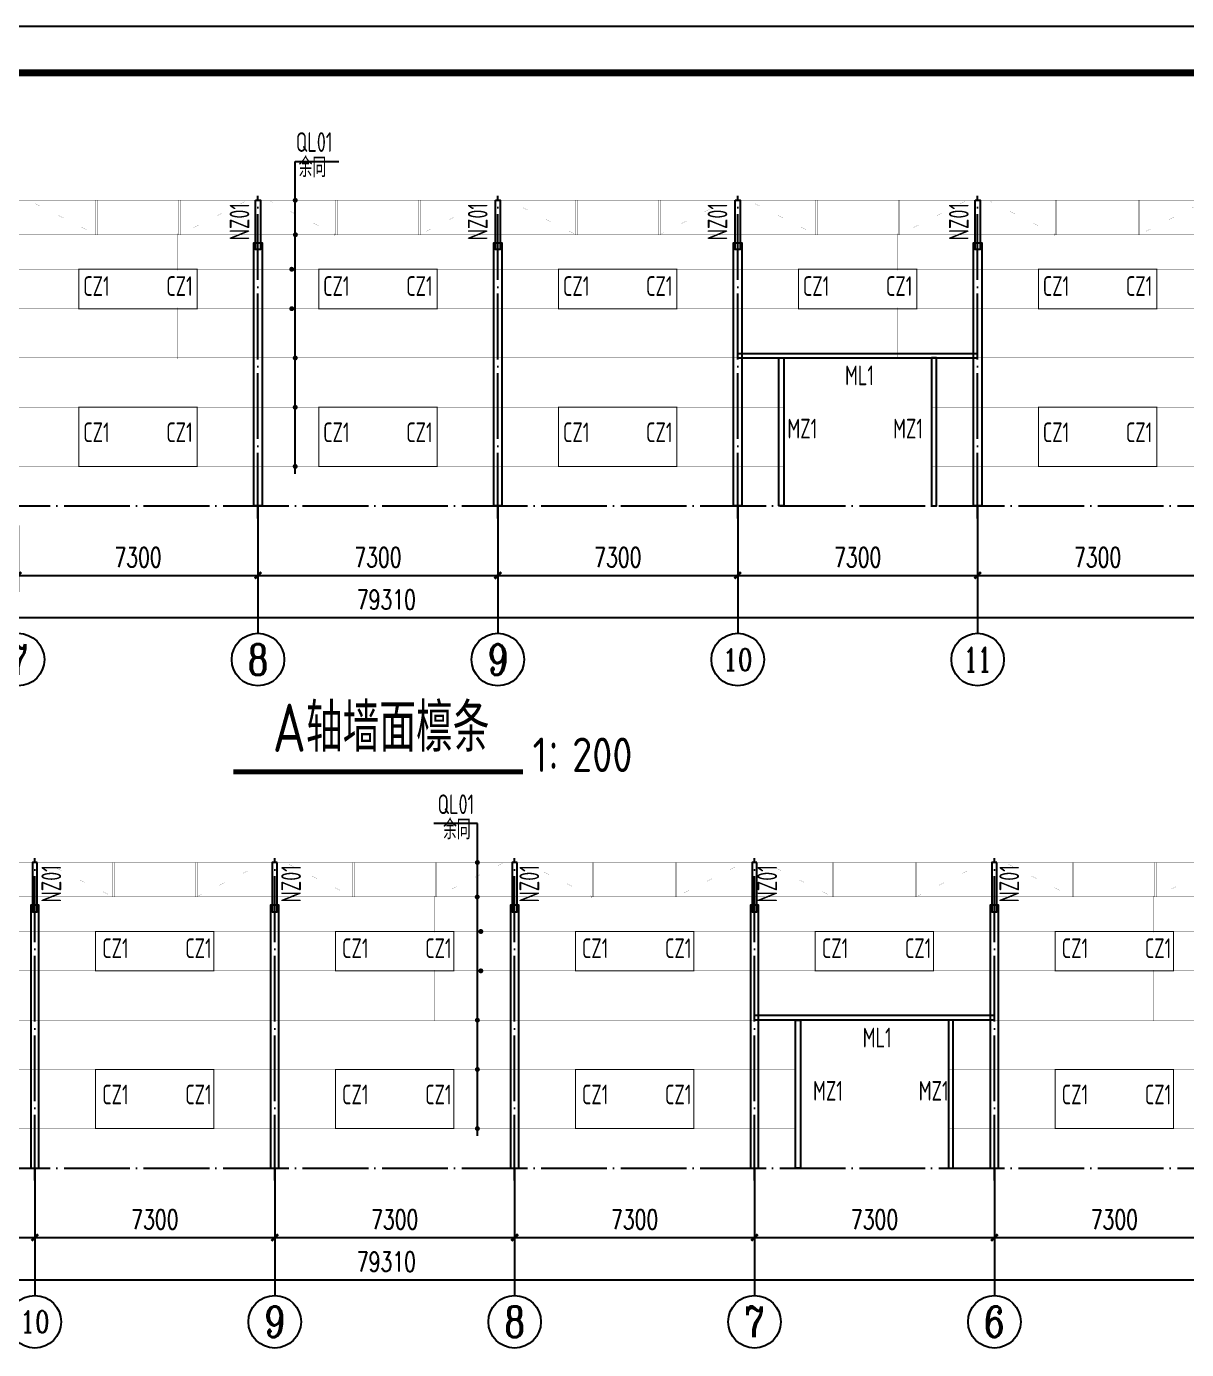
# Model space of a CAD drawing. Extents: x -89996 to 1006241, y -2176 to 440573.
# Drawn here: x 593977 to 629278, y 41553 to 81824 of the extents above; entities that cross this region are included whole.
import ezdxf
from ezdxf.enums import TextEntityAlignment as Align

# ---------------------------------------------------------------- set-up
doc = ezdxf.new("R2010")
doc.units = 0
doc.header["$LTSCALE"] = 1000
doc.header["$MEASUREMENT"] = 0
doc.linetypes.add('DOTE', pattern=[2.42, 2, -0.2, 0.02, -0.2])
doc.layers.add('_0', color=7, linetype='Continuous', lineweight=25)
for name, color, linetype in [('AXIS', 3, 'Continuous'), ('AXIS_TEXT', 7, 'Continuous'), ('DIM_SYMB', 3, 'Continuous'), ('DOTE', 1, 'DOTE'), ('GZ', 50, 'Continuous'), ('LT', 27, 'Continuous'), ('PUB_TEXT', 7, 'Continuous'), ('PUB_TITLE', 4, 'Continuous'), ('TEXT', 7, 'Continuous')]:
    doc.layers.add(name, color=color, linetype=linetype)
doc.styles.add('_TCH_AXIS', font='COMPLEX', dxfattribs={"bigfont": 'GBCBIG'})
doc.styles.add('_TCH_DIM_T3', font='SIMPLEX', dxfattribs={"width": 0.705882, "bigfont": 'GBCBIG'})
doc.styles.add('C', font='tssdeng.shx', dxfattribs={"height": 3, "bigfont": 'tssdchn.shx'})
doc.styles.add('COMPLEX', font='COMPLEX')
doc.styles.get("Standard").update_dxf_attribs({"font": 'gbenor.shx', "bigfont": 'gbcbig.shx'})
doc.styles.add('TSSD_Label', font='tssdeng.shx', dxfattribs={"width": 0.7, "bigfont": 'hztxt.shx'})
doc.styles.add('TSSD_Norm', font='tssdeng.shx', dxfattribs={"bigfont": 'hztxt.shx'})
doc.dimstyles.new('_TCH_ARCH&&200', dxfattribs={"dimtxt": 595, "dimasz": 200, "dimexe": 500, "dimexo": 600, "dimgap": 252.5, "dimtad": 1, "dimdec": 0, "dimzin": 0, "dimdsep": 46, "dimtxsty": '_TCH_DIM_T3', "dimblk": 'ARCHTICK', "dimcen": 0.09, "dimclrt": 7, "dimazin": 2, "dimtfac": 1, "dimtdec": 0, "dimtix": 1, "dimtmove": 2, "dimatfit": 3, "dimfxl": 0, "dimtolj": 1, "dimtzin": 0, "dimarcsym": 0})

# ---------------------------------------------------------------- blocks, each defined once
blk = doc.blocks.new('A$C42343755')
at = {"layer": 'DOTE', "linetype": 'DOTE'}
blk.add_line((0, -382), (0, 9436), dxfattribs=at)
at = {"layer": 'GZ'}
for points in [[(-75, 9300), (75, 9300), (75, 7800), (-75, 7800)], [(-125, 0), (-125, 8000), (125, 8000), (125, 0)]]:
    blk.add_lwpolyline(points, close=True, dxfattribs=at)
blk = doc.blocks.new('_ArchTick')
at = {"color": 0, "linetype": 'ByBlock', "const_width": 0.4}
blk.add_lwpolyline([(-0.5, -0.5), (0.5, 0.5)], dxfattribs=at)
blk = doc.blocks.new('*D2834')
at = {"layer": 'AXIS', "color": 0, "lineweight": -2, "transparency": 16777216}
for p, q in [((623432, 46478), (623432, 44462)), ((630732, 46478), (630732, 44462)), ((623432, 44962), (630732, 44962))]:
    blk.add_line(p, q, dxfattribs=at)
at = {"layer": 'Defpoints', "color": 0, "transparency": 16777216}
for p in [(623432, 47078), (630732, 47078), (630732, 44962)]:
    blk.add_point(p, dxfattribs=at)
at = {"layer": 'AXIS', "color": 0, "lineweight": -2, "transparency": 16777216, "xscale": 200, "yscale": 200, "zscale": 200, "rotation": 180}
blk.add_blockref('_ArchTick', (623432, 44962), dxfattribs=at)
at = {"layer": 'AXIS', "color": 0, "lineweight": -2, "transparency": 16777216, "xscale": 200, "yscale": 200, "zscale": 200}
blk.add_blockref('_ArchTick', (630732, 44962), dxfattribs=at)
at = {"layer": 'AXIS', "color": 7, "transparency": 16777216, "insert": (627082, 45512), "char_height": 595, "attachment_point": 5, "style": '_TCH_DIM_T3'}
blk.add_mtext('\\A1;7300', dxfattribs=at)
blk = doc.blocks.new('*D2835')
at = {"layer": 'AXIS', "color": 0, "lineweight": -2, "transparency": 16777216}
for p, q in [((616132, 46478), (616132, 44462)), ((623432, 46478), (623432, 44462)), ((616132, 44962), (623432, 44962))]:
    blk.add_line(p, q, dxfattribs=at)
at = {"layer": 'Defpoints', "color": 0, "transparency": 16777216}
for p in [(616132, 47078), (623432, 47078), (623432, 44962)]:
    blk.add_point(p, dxfattribs=at)
at = {"layer": 'AXIS', "color": 0, "lineweight": -2, "transparency": 16777216, "xscale": 200, "yscale": 200, "zscale": 200, "rotation": 180}
blk.add_blockref('_ArchTick', (616132, 44962), dxfattribs=at)
at = {"layer": 'AXIS', "color": 0, "lineweight": -2, "transparency": 16777216, "xscale": 200, "yscale": 200, "zscale": 200}
blk.add_blockref('_ArchTick', (623432, 44962), dxfattribs=at)
at = {"layer": 'AXIS', "color": 7, "transparency": 16777216, "insert": (619782, 45512), "char_height": 595, "attachment_point": 5, "style": '_TCH_DIM_T3'}
blk.add_mtext('\\A1;7300', dxfattribs=at)
blk = doc.blocks.new('*D2836')
at = {"layer": 'AXIS', "color": 0, "lineweight": -2, "transparency": 16777216}
for p, q in [((608832, 46478), (608832, 44462)), ((616132, 46478), (616132, 44462)), ((608832, 44962), (616132, 44962))]:
    blk.add_line(p, q, dxfattribs=at)
at = {"layer": 'Defpoints', "color": 0, "transparency": 16777216}
for p in [(608832, 47078), (616132, 47078), (616132, 44962)]:
    blk.add_point(p, dxfattribs=at)
at = {"layer": 'AXIS', "color": 0, "lineweight": -2, "transparency": 16777216, "xscale": 200, "yscale": 200, "zscale": 200, "rotation": 180}
blk.add_blockref('_ArchTick', (608832, 44962), dxfattribs=at)
at = {"layer": 'AXIS', "color": 0, "lineweight": -2, "transparency": 16777216, "xscale": 200, "yscale": 200, "zscale": 200}
blk.add_blockref('_ArchTick', (616132, 44962), dxfattribs=at)
at = {"layer": 'AXIS', "color": 7, "transparency": 16777216, "insert": (612482, 45512), "char_height": 595, "attachment_point": 5, "style": '_TCH_DIM_T3'}
blk.add_mtext('\\A1;7300', dxfattribs=at)
blk = doc.blocks.new('*D2837')
at = {"layer": 'AXIS', "color": 0, "lineweight": -2, "transparency": 16777216}
for p, q in [((601532, 46478), (601532, 44462)), ((608832, 46478), (608832, 44462)), ((601532, 44962), (608832, 44962))]:
    blk.add_line(p, q, dxfattribs=at)
at = {"layer": 'Defpoints', "color": 0, "transparency": 16777216}
for p in [(601532, 47078), (608832, 47078), (608832, 44962)]:
    blk.add_point(p, dxfattribs=at)
at = {"layer": 'AXIS', "color": 0, "lineweight": -2, "transparency": 16777216, "xscale": 200, "yscale": 200, "zscale": 200, "rotation": 180}
blk.add_blockref('_ArchTick', (601532, 44962), dxfattribs=at)
at = {"layer": 'AXIS', "color": 0, "lineweight": -2, "transparency": 16777216, "xscale": 200, "yscale": 200, "zscale": 200}
blk.add_blockref('_ArchTick', (608832, 44962), dxfattribs=at)
at = {"layer": 'AXIS', "color": 7, "transparency": 16777216, "insert": (605182, 45512), "char_height": 595, "attachment_point": 5, "style": '_TCH_DIM_T3'}
blk.add_mtext('\\A1;7300', dxfattribs=at)
blk = doc.blocks.new('*D2838')
at = {"layer": 'AXIS', "color": 0, "lineweight": -2, "transparency": 16777216}
for p, q in [((594232, 46478), (594232, 44462)), ((601532, 46478), (601532, 44462)), ((594232, 44962), (601532, 44962))]:
    blk.add_line(p, q, dxfattribs=at)
at = {"layer": 'Defpoints', "color": 0, "transparency": 16777216}
for p in [(594232, 47078), (601532, 47078), (601532, 44962)]:
    blk.add_point(p, dxfattribs=at)
at = {"layer": 'AXIS', "color": 0, "lineweight": -2, "transparency": 16777216, "xscale": 200, "yscale": 200, "zscale": 200, "rotation": 180}
blk.add_blockref('_ArchTick', (594232, 44962), dxfattribs=at)
at = {"layer": 'AXIS', "color": 0, "lineweight": -2, "transparency": 16777216, "xscale": 200, "yscale": 200, "zscale": 200}
blk.add_blockref('_ArchTick', (601532, 44962), dxfattribs=at)
at = {"layer": 'AXIS', "color": 7, "transparency": 16777216, "insert": (597882, 45512), "char_height": 595, "attachment_point": 5, "style": '_TCH_DIM_T3'}
blk.add_mtext('\\A1;7300', dxfattribs=at)
blk = doc.blocks.new('*D2839')
at = {"layer": 'AXIS', "color": 0, "lineweight": -2, "transparency": 16777216}
for p, q in [((586932, 46478), (586932, 44462)), ((594232, 46478), (594232, 44462)), ((586932, 44962), (594232, 44962))]:
    blk.add_line(p, q, dxfattribs=at)
at = {"layer": 'Defpoints', "color": 0, "transparency": 16777216}
for p in [(586932, 47078), (594232, 47078), (594232, 44962)]:
    blk.add_point(p, dxfattribs=at)
at = {"layer": 'AXIS', "color": 0, "lineweight": -2, "transparency": 16777216, "xscale": 200, "yscale": 200, "zscale": 200, "rotation": 180}
blk.add_blockref('_ArchTick', (586932, 44962), dxfattribs=at)
at = {"layer": 'AXIS', "color": 0, "lineweight": -2, "transparency": 16777216, "xscale": 200, "yscale": 200, "zscale": 200}
blk.add_blockref('_ArchTick', (594232, 44962), dxfattribs=at)
at = {"layer": 'AXIS', "color": 7, "transparency": 16777216, "insert": (590582, 45512), "char_height": 595, "attachment_point": 5, "style": '_TCH_DIM_T3'}
blk.add_mtext('\\A1;7300', dxfattribs=at)
blk = doc.blocks.new('*D2843')
at = {"layer": 'AXIS', "color": 0, "lineweight": -2, "transparency": 16777216}
for p, q in [((565272, 46478), (565272, 43176)), ((644581, 46478), (644581, 43176)), ((565272, 43676), (644581, 43676))]:
    blk.add_line(p, q, dxfattribs=at)
at = {"layer": 'Defpoints', "color": 0, "transparency": 16777216}
for p in [(565272, 47078), (644581, 47078), (644581, 43676)]:
    blk.add_point(p, dxfattribs=at)
at = {"layer": 'AXIS', "color": 0, "lineweight": -2, "transparency": 16777216, "xscale": 200, "yscale": 200, "zscale": 200, "rotation": 180}
blk.add_blockref('_ArchTick', (565272, 43676), dxfattribs=at)
at = {"layer": 'AXIS', "color": 0, "lineweight": -2, "transparency": 16777216, "xscale": 200, "yscale": 200, "zscale": 200}
blk.add_blockref('_ArchTick', (644581, 43676), dxfattribs=at)
at = {"layer": 'AXIS', "color": 7, "transparency": 16777216, "insert": (604927, 44226), "char_height": 595, "attachment_point": 5, "style": '_TCH_DIM_T3'}
blk.add_mtext('\\A1;79310', dxfattribs=at)
blk = doc.blocks.new('*D2849')
at = {"layer": 'AXIS', "color": 0, "lineweight": -2, "transparency": 16777216}
for p, q in [((593721, 66633), (593721, 64617)), ((601021, 66633), (601021, 64617)), ((593721, 65117), (601021, 65117))]:
    blk.add_line(p, q, dxfattribs=at)
at = {"layer": 'Defpoints', "color": 0, "transparency": 16777216}
for p in [(593721, 67233), (601021, 67233), (601021, 65117)]:
    blk.add_point(p, dxfattribs=at)
at = {"layer": 'AXIS', "color": 0, "lineweight": -2, "transparency": 16777216, "xscale": 200, "yscale": 200, "zscale": 200, "rotation": 180}
blk.add_blockref('_ArchTick', (593721, 65117), dxfattribs=at)
at = {"layer": 'AXIS', "color": 0, "lineweight": -2, "transparency": 16777216, "xscale": 200, "yscale": 200, "zscale": 200}
blk.add_blockref('_ArchTick', (601021, 65117), dxfattribs=at)
at = {"layer": 'AXIS', "color": 7, "transparency": 16777216, "insert": (597371, 65667), "char_height": 595, "attachment_point": 5, "style": '_TCH_DIM_T3'}
blk.add_mtext('\\A1;7300', dxfattribs=at)
blk = doc.blocks.new('*D2850')
at = {"layer": 'AXIS', "color": 0, "lineweight": -2, "transparency": 16777216}
for p, q in [((601021, 66633), (601021, 64617)), ((608321, 66633), (608321, 64617)), ((601021, 65117), (608321, 65117))]:
    blk.add_line(p, q, dxfattribs=at)
at = {"layer": 'Defpoints', "color": 0, "transparency": 16777216}
for p in [(601021, 67233), (608321, 67233), (608321, 65117)]:
    blk.add_point(p, dxfattribs=at)
at = {"layer": 'AXIS', "color": 0, "lineweight": -2, "transparency": 16777216, "xscale": 200, "yscale": 200, "zscale": 200, "rotation": 180}
blk.add_blockref('_ArchTick', (601021, 65117), dxfattribs=at)
at = {"layer": 'AXIS', "color": 0, "lineweight": -2, "transparency": 16777216, "xscale": 200, "yscale": 200, "zscale": 200}
blk.add_blockref('_ArchTick', (608321, 65117), dxfattribs=at)
at = {"layer": 'AXIS', "color": 7, "transparency": 16777216, "insert": (604671, 65667), "char_height": 595, "attachment_point": 5, "style": '_TCH_DIM_T3'}
blk.add_mtext('\\A1;7300', dxfattribs=at)
blk = doc.blocks.new('*D2851')
at = {"layer": 'AXIS', "color": 0, "lineweight": -2, "transparency": 16777216}
for p, q in [((608321, 66633), (608321, 64617)), ((615621, 66633), (615621, 64617)), ((608321, 65117), (615621, 65117))]:
    blk.add_line(p, q, dxfattribs=at)
at = {"layer": 'Defpoints', "color": 0, "transparency": 16777216}
for p in [(608321, 67233), (615621, 67233), (615621, 65117)]:
    blk.add_point(p, dxfattribs=at)
at = {"layer": 'AXIS', "color": 0, "lineweight": -2, "transparency": 16777216, "xscale": 200, "yscale": 200, "zscale": 200, "rotation": 180}
blk.add_blockref('_ArchTick', (608321, 65117), dxfattribs=at)
at = {"layer": 'AXIS', "color": 0, "lineweight": -2, "transparency": 16777216, "xscale": 200, "yscale": 200, "zscale": 200}
blk.add_blockref('_ArchTick', (615621, 65117), dxfattribs=at)
at = {"layer": 'AXIS', "color": 7, "transparency": 16777216, "insert": (611971, 65667), "char_height": 595, "attachment_point": 5, "style": '_TCH_DIM_T3'}
blk.add_mtext('\\A1;7300', dxfattribs=at)
blk = doc.blocks.new('*D2852')
at = {"layer": 'AXIS', "color": 0, "lineweight": -2, "transparency": 16777216}
for p, q in [((615621, 66633), (615621, 64617)), ((622921, 66633), (622921, 64617)), ((615621, 65117), (622921, 65117))]:
    blk.add_line(p, q, dxfattribs=at)
at = {"layer": 'Defpoints', "color": 0, "transparency": 16777216}
for p in [(615621, 67233), (622921, 67233), (622921, 65117)]:
    blk.add_point(p, dxfattribs=at)
at = {"layer": 'AXIS', "color": 0, "lineweight": -2, "transparency": 16777216, "xscale": 200, "yscale": 200, "zscale": 200, "rotation": 180}
blk.add_blockref('_ArchTick', (615621, 65117), dxfattribs=at)
at = {"layer": 'AXIS', "color": 0, "lineweight": -2, "transparency": 16777216, "xscale": 200, "yscale": 200, "zscale": 200}
blk.add_blockref('_ArchTick', (622921, 65117), dxfattribs=at)
at = {"layer": 'AXIS', "color": 7, "transparency": 16777216, "insert": (619271, 65667), "char_height": 595, "attachment_point": 5, "style": '_TCH_DIM_T3'}
blk.add_mtext('\\A1;7300', dxfattribs=at)
blk = doc.blocks.new('*D2853')
at = {"layer": 'AXIS', "color": 0, "lineweight": -2, "transparency": 16777216}
for p, q in [((622921, 66633), (622921, 64617)), ((630221, 66633), (630221, 64617)), ((622921, 65117), (630221, 65117))]:
    blk.add_line(p, q, dxfattribs=at)
at = {"layer": 'Defpoints', "color": 0, "transparency": 16777216}
for p in [(622921, 67233), (630221, 67233), (630221, 65117)]:
    blk.add_point(p, dxfattribs=at)
at = {"layer": 'AXIS', "color": 0, "lineweight": -2, "transparency": 16777216, "xscale": 200, "yscale": 200, "zscale": 200, "rotation": 180}
blk.add_blockref('_ArchTick', (622921, 65117), dxfattribs=at)
at = {"layer": 'AXIS', "color": 0, "lineweight": -2, "transparency": 16777216, "xscale": 200, "yscale": 200, "zscale": 200}
blk.add_blockref('_ArchTick', (630221, 65117), dxfattribs=at)
at = {"layer": 'AXIS', "color": 7, "transparency": 16777216, "insert": (626571, 65667), "char_height": 595, "attachment_point": 5, "style": '_TCH_DIM_T3'}
blk.add_mtext('\\A1;7300', dxfattribs=at)
blk = doc.blocks.new('*D2856')
at = {"layer": 'AXIS', "color": 0, "lineweight": -2, "transparency": 16777216}
for p, q in [((565272, 66633), (565272, 63331)), ((644581, 66633), (644581, 63331)), ((565272, 63831), (644581, 63831))]:
    blk.add_line(p, q, dxfattribs=at)
at = {"layer": 'Defpoints', "color": 0, "transparency": 16777216}
for p in [(565272, 67233), (644581, 67233), (644581, 63831)]:
    blk.add_point(p, dxfattribs=at)
at = {"layer": 'AXIS', "color": 0, "lineweight": -2, "transparency": 16777216, "xscale": 200, "yscale": 200, "zscale": 200, "rotation": 180}
blk.add_blockref('_ArchTick', (565272, 63831), dxfattribs=at)
at = {"layer": 'AXIS', "color": 0, "lineweight": -2, "transparency": 16777216, "xscale": 200, "yscale": 200, "zscale": 200}
blk.add_blockref('_ArchTick', (644581, 63831), dxfattribs=at)
at = {"layer": 'AXIS', "color": 7, "transparency": 16777216, "insert": (604927, 64381), "char_height": 595, "attachment_point": 5, "style": '_TCH_DIM_T3'}
blk.add_mtext('\\A1;79310', dxfattribs=at)
blk = doc.blocks.new('_AXISO')
blk.add_circle((0, 0), 0.5)
at = {"layer": 'AXIS_TEXT', "style": 'COMPLEX', "width": 1.041667}
blk.add_attdef('A', text='', height=0.56, dxfattribs=at).set_placement((-0.25, -0.28), (0.25, -0.28), align=Align.FIT)

msp = doc.modelspace()

# ---------------------------------------------------------------- linework, layer by layer
at = {"const_width": 30}
for points in [[(595571.5, 74432.83), (599171.5, 74432.83), (599171.5, 73232.83), (595571.5, 73232.83)], [(602871.5, 74432.83), (606471.5, 74432.83), (606471.5, 73232.83), (602871.5, 73232.83)], [(610171.5, 74432.83), (613771.5, 74432.83), (613771.5, 73232.83), (610171.5, 73232.83)], [(617471.5, 74432.83), (621071.5, 74432.83), (621071.5, 73232.83), (617471.5, 73232.83)], [(624771.5, 74432.83), (628371.5, 74432.83), (628371.5, 73232.83), (624771.5, 73232.83)], [(595571.5, 70232.83), (599171.5, 70232.83), (599171.5, 68432.83), (595571.5, 68432.83)], [(602871.5, 70232.83), (606471.5, 70232.83), (606471.5, 68432.83), (602871.5, 68432.83)], [(610171.5, 70232.83), (613771.5, 70232.83), (613771.5, 68432.83), (610171.5, 68432.83)], [(624771.5, 70232.83), (628371.5, 70232.83), (628371.5, 68432.83), (624771.5, 68432.83)], [(599681.67, 54277.7), (596081.67, 54277.7), (596081.67, 53077.7), (599681.67, 53077.7)], [(606981.67, 54277.7), (603381.67, 54277.7), (603381.67, 53077.7), (606981.67, 53077.7)], [(614281.67, 54277.7), (610681.67, 54277.7), (610681.67, 53077.7), (614281.67, 53077.7)], [(621581.67, 54277.7), (617981.67, 54277.7), (617981.67, 53077.7), (621581.67, 53077.7)], [(628881.67, 54277.7), (625281.67, 54277.7), (625281.67, 53077.7), (628881.67, 53077.7)], [(599681.67, 50077.7), (596081.67, 50077.7), (596081.67, 48277.7), (599681.67, 48277.7)], [(606981.67, 50077.7), (603381.67, 50077.7), (603381.67, 48277.7), (606981.67, 48277.7)], [(614281.67, 50077.7), (610681.67, 50077.7), (610681.67, 48277.7), (614281.67, 48277.7)], [(628881.67, 50077.7), (625281.67, 50077.7), (625281.67, 48277.7), (628881.67, 48277.7)]]:
    msp.add_lwpolyline(points, close=True, dxfattribs=at)
at = {"layer": '_0', "color": 1, "const_width": 75}
for points in [[(602117.05, 76532.83, 1), (602192.05, 76532.83, 1)], [(602122.93, 75482.83, 1), (602197.93, 75482.83, 1)], [(602012.05, 74432.83, 1), (602087.05, 74432.83, 1)], [(602012.05, 73232.83, 1), (602087.05, 73232.83, 1)], [(602117.05, 71732.83, 1), (602192.05, 71732.83, 1)], [(602117.05, 70232.83, 1), (602192.05, 70232.83, 1)], [(602117.05, 68432.83, 1), (602192.05, 68432.83, 1)], [(607736.12, 56377.7, -1), (607661.12, 56377.7, -1)], [(607730.24, 55327.7, -1), (607655.24, 55327.7, -1)], [(607841.12, 54277.7, -1), (607766.12, 54277.7, -1)], [(607841.12, 53077.7, -1), (607766.12, 53077.7, -1)], [(607736.12, 51577.7, -1), (607661.12, 51577.7, -1)], [(607736.12, 50077.7, -1), (607661.12, 50077.7, -1)], [(607736.12, 48277.7, -1), (607661.12, 48277.7, -1)]]:
    msp.add_lwpolyline(points, format="xyb", close=True, dxfattribs=at)
at = {"layer": 'AXIS', "linetype": 'ByBlock'}
for p, q in [((602149.89, 68207.32), (602149.89, 77717.05)), ((602149.89, 77717.05), (603484.91, 77717.05)), ((607703.28, 57561.91), (606368.26, 57561.91)), ((607703.28, 48052.18), (607703.28, 57561.91))]:
    msp.add_line(p, q, dxfattribs=at)
at = {"layer": 'AXIS', "color": 6, "linetype": 'ByBlock'}
for p, q in [((615621.5, 71872.83), (622921.5, 71872.83)), ((615621.5, 71732.83), (622921.5, 71732.83)), ((623431.67, 51717.7), (616131.67, 51717.7)), ((623431.67, 51577.7), (616131.67, 51577.7))]:
    msp.add_line(p, q, dxfattribs=at)
at = {"layer": 'AXIS'}
for p, q in [((601021.5, 67232.83), (601021.5, 63353.06)), ((608321.5, 67232.83), (608321.5, 63353.06)), ((615621.5, 67232.83), (615621.5, 63353.06)), ((622921.5, 67232.83), (622921.5, 63353.06)), ((594231.67, 47077.7), (594231.67, 43197.93)), ((601531.67, 47077.7), (601531.67, 43197.93)), ((608831.67, 47077.7), (608831.67, 43197.93)), ((616131.67, 47077.7), (616131.67, 43197.93)), ((623431.67, 47077.7), (623431.67, 43197.93))]:
    msp.add_line(p, q, dxfattribs=at)
at = {"layer": 'AXIS', "color": 3, "linetype": 'ByBlock', "const_width": 1}
for points in [[(594098.65, 76562.83), (594098.65, 76502.83), (596050.13, 75512.83), (596050.13, 75452.83)], [(596110.13, 76562.83), (596110.13, 76502.83), (596110.13, 75512.83), (596110.13, 75452.83)], [(598632.86, 76562.83), (598632.86, 76502.83), (598632.86, 75512.83), (598632.86, 75452.83)], [(600644.34, 76562.83), (600644.34, 76502.83), (598692.86, 75512.83), (598692.86, 75452.83)], [(601398.65, 76562.83), (601398.65, 76502.83), (603350.13, 75512.83), (603350.13, 75452.83)], [(603410.13, 76562.83), (603410.13, 76502.83), (603410.13, 75512.83), (603410.13, 75452.83)], [(605932.86, 76562.83), (605932.86, 76502.83), (605932.86, 75512.83), (605932.86, 75452.83)], [(607944.34, 76562.83), (607944.34, 76502.83), (605992.86, 75512.83), (605992.86, 75452.83)], [(608698.65, 76562.83), (608698.65, 76502.83), (610650.13, 75512.83), (610650.13, 75452.83)], [(610710.13, 76562.83), (610710.13, 76502.83), (610710.13, 75512.83), (610710.13, 75452.83)], [(613232.86, 76562.83), (613232.86, 76502.83), (613232.86, 75512.83), (613232.86, 75452.83)], [(615244.34, 76562.83), (615244.34, 76502.83), (613292.86, 75512.83), (613292.86, 75452.83)], [(615998.65, 76562.83), (615998.65, 76502.83), (617950.13, 75512.83), (617950.13, 75452.83)], [(618010.13, 76562.83), (618010.13, 76502.83), (618010.13, 75512.83), (618010.13, 75452.83)], [(620532.86, 76562.83), (620532.86, 76502.83), (620532.86, 75512.83), (620532.86, 75452.83)], [(622544.34, 76562.83), (622544.34, 76502.83), (620592.86, 75512.83), (620592.86, 75452.83)], [(623298.65, 76562.83), (623298.65, 76502.83), (625250.13, 75512.83), (625250.13, 75452.83)], [(625310.13, 76562.83), (625310.13, 76502.83), (625310.13, 75512.83), (625310.13, 75452.83)], [(627832.86, 76562.83), (627832.86, 76502.83), (627832.86, 75512.83), (627832.86, 75452.83)], [(629844.34, 76562.83), (629844.34, 76502.83), (627892.86, 75512.83), (627892.86, 75452.83)], [(596170.13, 75512.77), (596170.13, 75452.77), (596170.13, 74462.83), (596170.13, 74402.83)], [(598572.86, 75512.77), (598572.86, 75452.77), (598572.86, 74462.83), (598572.86, 74402.83)], [(603470.13, 75512.77), (603470.13, 75452.77), (603470.13, 74462.83), (603470.13, 74402.83)], [(605872.86, 75512.77), (605872.86, 75452.77), (605872.86, 74462.83), (605872.86, 74402.83)], [(610770.13, 75512.77), (610770.13, 75452.77), (610770.13, 74462.83), (610770.13, 74402.83)], [(613172.86, 75512.77), (613172.86, 75452.77), (613172.86, 74462.83), (613172.86, 74402.83)], [(618070.13, 75512.77), (618070.13, 75452.77), (618070.13, 74462.83), (618070.13, 74402.83)], [(620472.86, 75512.77), (620472.86, 75452.77), (620472.86, 74462.83), (620472.86, 74402.83)], [(625370.13, 75512.77), (625370.13, 75452.77), (625370.13, 74462.83), (625370.13, 74402.83)], [(627772.86, 75512.77), (627772.86, 75452.77), (627772.86, 74462.83), (627772.86, 74402.83)], [(596170.17, 73262.83), (596170.17, 73202.83), (596170.17, 71762.84), (596170.17, 71702.84)], [(598572.82, 73262.83), (598572.82, 73202.83), (598572.82, 71762.84), (598572.82, 71702.84)], [(603470.17, 73262.83), (603470.17, 73202.83), (603470.17, 71762.84), (603470.17, 71702.84)], [(605872.82, 73262.83), (605872.82, 73202.83), (605872.82, 71762.84), (605872.82, 71702.84)], [(610770.17, 73262.83), (610770.17, 73202.83), (610770.17, 71762.84), (610770.17, 71702.84)], [(613172.82, 73262.83), (613172.82, 73202.83), (613172.82, 71762.84), (613172.82, 71702.84)], [(618070.17, 73262.83), (618070.17, 73202.83), (618070.17, 71762.84), (618070.17, 71702.84)], [(620472.82, 73262.83), (620472.82, 73202.83), (620472.82, 71762.84), (620472.82, 71702.84)], [(625370.17, 73262.83), (625370.17, 73202.83), (625370.17, 71762.84), (625370.17, 71702.84)], [(627772.82, 73262.83), (627772.82, 73202.83), (627772.82, 71762.84), (627772.82, 71702.84)], [(596110.13, 71762.84), (596110.13, 71702.84), (596110.13, 70262.84), (596110.13, 70202.84)], [(598632.86, 71762.84), (598632.86, 71702.84), (598632.86, 70262.84), (598632.86, 70202.84)], [(603410.13, 71762.84), (603410.13, 71702.84), (603410.13, 70262.84), (603410.13, 70202.84)], [(605932.86, 71762.84), (605932.86, 71702.84), (605932.86, 70262.84), (605932.86, 70202.84)], [(610710.13, 71762.84), (610710.13, 71702.84), (610710.13, 70262.84), (610710.13, 70202.84)], [(613232.86, 71762.84), (613232.86, 71702.84), (613232.86, 70262.84), (613232.86, 70202.84)], [(625310.13, 71762.84), (625310.13, 71702.84), (625310.13, 70262.84), (625310.13, 70202.84)], [(627832.86, 71762.84), (627832.86, 71702.84), (627832.86, 70262.84), (627832.86, 70202.84)], [(594608.83, 56407.7), (594608.83, 56347.7), (596560.31, 55357.7), (596560.31, 55297.7)], [(596620.31, 56407.69), (596620.31, 56347.69), (596620.31, 55357.7), (596620.31, 55297.7)], [(599143.03, 56407.69), (599143.03, 56347.69), (599143.03, 55357.7), (599143.03, 55297.7)], [(601154.51, 56407.7), (601154.51, 56347.7), (599203.03, 55357.7), (599203.03, 55297.7)], [(601908.83, 56407.7), (601908.83, 56347.7), (603860.31, 55357.7), (603860.31, 55297.7)], [(603920.31, 56407.69), (603920.31, 56347.69), (603920.31, 55357.7), (603920.31, 55297.7)], [(606443.03, 56407.69), (606443.03, 56347.69), (606443.03, 55357.7), (606443.03, 55297.7)], [(608454.51, 56407.7), (608454.51, 56347.7), (606503.03, 55357.7), (606503.03, 55297.7)], [(609208.83, 56407.7), (609208.83, 56347.7), (611160.31, 55357.7), (611160.31, 55297.7)], [(611220.31, 56407.69), (611220.31, 56347.69), (611220.31, 55357.7), (611220.31, 55297.7)], [(613743.03, 56407.69), (613743.03, 56347.69), (613743.03, 55357.7), (613743.03, 55297.7)], [(615754.51, 56407.7), (615754.51, 56347.7), (613803.03, 55357.7), (613803.03, 55297.7)], [(616508.83, 56407.7), (616508.83, 56347.7), (618460.31, 55357.7), (618460.31, 55297.7)], [(618520.31, 56407.69), (618520.31, 56347.69), (618520.31, 55357.7), (618520.31, 55297.7)], [(621043.03, 56407.69), (621043.03, 56347.69), (621043.03, 55357.7), (621043.03, 55297.7)], [(623054.51, 56407.7), (623054.51, 56347.7), (621103.03, 55357.7), (621103.03, 55297.7)], [(623808.83, 56407.7), (623808.83, 56347.7), (625760.31, 55357.7), (625760.31, 55297.7)], [(625820.31, 56407.69), (625820.31, 56347.69), (625820.31, 55357.7), (625820.31, 55297.7)], [(628343.03, 56407.69), (628343.03, 56347.69), (628343.03, 55357.7), (628343.03, 55297.7)], [(630354.51, 56407.7), (630354.51, 56347.7), (628403.03, 55357.7), (628403.03, 55297.7)], [(596680.3, 55357.63), (596680.3, 55297.63), (596680.3, 54307.7), (596680.3, 54247.7)], [(599083.04, 55357.63), (599083.04, 55297.63), (599083.04, 54307.7), (599083.04, 54247.7)], [(603980.3, 55357.63), (603980.3, 55297.63), (603980.3, 54307.7), (603980.3, 54247.7)], [(606383.04, 55357.63), (606383.04, 55297.63), (606383.04, 54307.7), (606383.04, 54247.7)], [(611280.3, 55357.63), (611280.3, 55297.63), (611280.3, 54307.7), (611280.3, 54247.7)], [(613683.04, 55357.63), (613683.04, 55297.63), (613683.04, 54307.7), (613683.04, 54247.7)], [(618580.3, 55357.63), (618580.3, 55297.63), (618580.3, 54307.7), (618580.3, 54247.7)], [(620983.04, 55357.63), (620983.04, 55297.63), (620983.04, 54307.7), (620983.04, 54247.7)], [(625880.3, 55357.63), (625880.3, 55297.63), (625880.3, 54307.7), (625880.3, 54247.7)], [(628283.04, 55357.63), (628283.04, 55297.63), (628283.04, 54307.7), (628283.04, 54247.7)], [(596680.35, 53107.7), (596680.35, 53047.7), (596680.34, 51607.7), (596680.34, 51547.7)], [(599082.99, 53107.7), (599082.99, 53047.7), (599083, 51607.7), (599083, 51547.7)], [(603980.35, 53107.7), (603980.35, 53047.7), (603980.34, 51607.7), (603980.34, 51547.7)], [(606382.99, 53107.7), (606382.99, 53047.7), (606383, 51607.7), (606383, 51547.7)], [(611280.35, 53107.7), (611280.35, 53047.7), (611280.34, 51607.7), (611280.34, 51547.7)], [(613682.99, 53107.7), (613682.99, 53047.7), (613683, 51607.7), (613683, 51547.7)], [(618580.35, 53107.7), (618580.35, 53047.7), (618580.34, 51607.7), (618580.34, 51778.53)], [(620982.99, 53107.7), (620982.99, 53047.7), (620983, 51607.7), (620983, 51778.53)], [(625880.35, 53107.7), (625880.35, 53047.7), (625880.34, 51607.7), (625880.34, 51547.7)], [(628282.99, 53107.7), (628282.99, 53047.7), (628283, 51607.7), (628283, 51547.7)], [(596620.31, 51607.71), (596620.31, 51547.71), (596620.31, 50107.71), (596620.31, 50047.71)], [(599143.03, 51607.71), (599143.03, 51547.71), (599143.03, 50107.71), (599143.03, 50047.71)], [(603920.31, 51607.71), (603920.31, 51547.71), (603920.31, 50107.71), (603920.31, 50047.71)], [(606443.03, 51607.71), (606443.03, 51547.71), (606443.03, 50107.71), (606443.03, 50047.71)], [(611220.31, 51607.71), (611220.31, 51547.71), (611220.31, 50107.71), (611220.31, 50047.71)], [(613743.03, 51607.71), (613743.03, 51547.71), (613743.03, 50107.71), (613743.03, 50047.71)], [(625820.31, 51607.71), (625820.31, 51547.71), (625820.31, 50107.71), (625820.31, 50047.71)], [(628343.03, 51607.71), (628343.03, 51547.71), (628343.03, 50107.71), (628343.03, 50047.71)]]:
    msp.add_lwpolyline(points, dxfattribs=at)
at = {"layer": 'AXIS', "color": 6, "linetype": 'ByBlock', "const_width": 10}
for points in [[(596085.13, 75482.83), (596135.13, 75482.83), (596135.14, 76532.83), (596085.14, 76532.83)], [(598657.86, 75482.83), (598607.86, 75482.83), (598607.85, 76532.83), (598657.85, 76532.83)], [(603385.13, 75482.83), (603435.13, 75482.83), (603435.14, 76532.83), (603385.14, 76532.83)], [(605957.86, 75482.83), (605907.86, 75482.83), (605907.85, 76532.83), (605957.85, 76532.83)], [(610685.13, 75482.83), (610735.13, 75482.83), (610735.14, 76532.83), (610685.14, 76532.83)], [(613257.86, 75482.83), (613207.86, 75482.83), (613207.85, 76532.83), (613257.85, 76532.83)], [(617985.13, 75482.83), (618035.13, 75482.83), (618035.14, 76532.83), (617985.14, 76532.83)], [(620557.86, 75482.83), (620507.86, 75482.83), (620507.85, 76532.83), (620557.85, 76532.83)], [(625285.13, 75482.83), (625335.13, 75482.83), (625335.14, 76532.83), (625285.14, 76532.83)], [(627857.86, 75482.83), (627807.86, 75482.83), (627807.85, 76532.83), (627857.85, 76532.83)], [(596595.31, 55327.7), (596645.31, 55327.7), (596645.31, 56377.7), (596595.31, 56377.7)], [(599168.03, 55327.7), (599118.03, 55327.7), (599118.03, 56377.7), (599168.03, 56377.7)], [(603895.31, 55327.7), (603945.31, 55327.7), (603945.31, 56377.7), (603895.31, 56377.7)], [(606468.03, 55327.7), (606418.03, 55327.7), (606418.03, 56377.7), (606468.03, 56377.7)], [(611195.31, 55327.7), (611245.31, 55327.7), (611245.31, 56377.7), (611195.31, 56377.7)], [(613768.03, 55327.7), (613718.03, 55327.7), (613718.03, 56377.7), (613768.03, 56377.7)], [(618495.31, 55327.7), (618545.31, 55327.7), (618545.31, 56377.7), (618495.31, 56377.7)], [(621068.03, 55327.7), (621018.03, 55327.7), (621018.03, 56377.7), (621068.03, 56377.7)], [(625795.31, 55327.7), (625845.31, 55327.7), (625845.31, 56377.7), (625795.31, 56377.7)], [(628368.03, 55327.7), (628318.03, 55327.7), (628318.03, 56377.7), (628368.03, 56377.7)]]:
    msp.add_lwpolyline(points, close=True, dxfattribs=at)
at = {"layer": 'AXIS', "color": 6, "linetype": 'ByBlock'}
for points in [[(616871.5, 71732.83), (617021.5, 71732.83), (617021.5, 67232.83), (616871.5, 67232.83)], [(621671.5, 71732.83), (621521.5, 71732.83), (621521.5, 67232.83), (621671.5, 67232.83)], [(617381.67, 51577.7), (617531.67, 51577.7), (617531.67, 47077.7), (617381.67, 47077.7)], [(622181.67, 51577.7), (622031.67, 51577.7), (622031.67, 47077.7), (622181.67, 47077.7)]]:
    msp.add_lwpolyline(points, close=True, dxfattribs=at)
at = {"layer": 'DIM_SYMB', "const_width": 147}
msp.add_lwpolyline([(600270.23, 59135.88), (609086.59, 59135.88)], dxfattribs=at)
at = {"layer": 'DOTE', "linetype": 'DOTE'}
for p, q in [((561241.37, 67232.83), (645232.91, 67232.83)), ((561241.37, 47077.69), (645232.91, 47077.7))]:
    msp.add_line(p, q, dxfattribs=at)
at = {"layer": 'LT', "linetype": 'ByBlock', "const_width": 10}
for points in [[(644581.5, 76532.83), (565771.5, 76532.83)], [(644581.5, 75482.83), (565771.5, 75482.83)], [(644581.5, 74432.83), (565771.5, 74432.83)], [(644581.5, 73232.83), (565771.5, 73232.83)], [(644581.5, 71732.83), (565771.5, 71732.83)], [(617021.5, 70232.83), (592321.5, 70232.83)], [(644581.5, 70232.83), (621521.5, 70232.83)], [(617021.5, 68432.83), (592321.5, 68432.83)], [(644581.5, 68432.83), (621521.5, 68432.83)], [(565271.67, 56377.7), (644081.67, 56377.7)], [(565271.67, 55327.7), (644081.67, 55327.7)], [(565271.67, 54277.7), (644081.67, 54277.7)], [(565271.67, 53077.7), (644081.67, 53077.7)], [(565271.67, 51577.7), (644081.67, 51577.7)], [(565271.67, 50077.7), (617381.67, 50077.7)], [(622031.67, 50077.7), (644081.67, 50077.7)], [(565271.67, 48277.7), (617381.67, 48277.7)], [(622031.67, 48277.7), (644081.67, 48277.7)]]:
    msp.add_lwpolyline(points, dxfattribs=at)
at = {"layer": 'PUB_TITLE'}
msp.add_lwpolyline([(553607.21, -2176.39), (672407.21, -2176.39), (672407.21, 81823.61), (553607.21, 81823.61)], close=True, dxfattribs=at)
at = {"layer": 'PUB_TITLE', "const_width": 212.12}
msp.add_lwpolyline([(557142.57, -762.25), (557142.57, 80409.47), (670993.07, 80409.47), (670993.07, -762.25)], close=True, dxfattribs=at)

# ---------------------------------------------------------------- block references
for p in [(601021.5, 67232.83), (608321.5, 67232.83), (615621.5, 67232.83), (622921.5, 67232.83)]:
    msp.add_blockref('A$C42343755', p)
at = {"xscale": -1}
for p in [(594231.67, 47077.69), (601531.67, 47077.69), (608831.67, 47077.69), (616131.67, 47077.69), (623431.67, 47077.69)]:
    msp.add_blockref('A$C42343755', p, dxfattribs=at)
at = {"layer": 'AXIS'}
ref = msp.add_blockref('_AXISO', (593721.5, 62553.06), dxfattribs=dict(at, xscale=1600, yscale=1600, zscale=1600))
ref.add_attrib('A', '7', dxfattribs={"layer": 'AXIS_TEXT', "height": 931.9, "style": '_TCH_AXIS'}).set_placement((593410.86, 62087.12), (594032.13, 62087.12), align=Align.FIT)
ref = msp.add_blockref('_AXISO', (601021.5, 62553.06), dxfattribs=dict(at, xscale=1600, yscale=1600, zscale=1600))
ref.add_attrib('A', '8', dxfattribs={"layer": 'AXIS_TEXT', "height": 931.9, "style": '_TCH_AXIS'}).set_placement((600710.86, 62087.12), (601332.13, 62087.12), align=Align.FIT)
ref = msp.add_blockref('_AXISO', (608321.5, 62553.06), dxfattribs=dict(at, xscale=1600, yscale=1600, zscale=1600))
ref.add_attrib('A', '9', dxfattribs={"layer": 'AXIS_TEXT', "height": 931.9, "style": '_TCH_AXIS'}).set_placement((608010.86, 62087.12), (608632.13, 62087.12), align=Align.FIT)
ref = msp.add_blockref('_AXISO', (615621.5, 62553.06), dxfattribs=dict(at, xscale=1600, yscale=1600, zscale=1600))
ref.add_attrib('A', '10', dxfattribs={"layer": 'AXIS_TEXT', "height": 656.891, "style": '_TCH_AXIS'}).set_placement((615167.93, 62224.62), (616075.06, 62224.62), align=Align.FIT)
ref = msp.add_blockref('_AXISO', (622921.5, 62553.06), dxfattribs=dict(at, xscale=1600, yscale=1600, zscale=1600))
ref.add_attrib('A', '11', dxfattribs={"layer": 'AXIS_TEXT', "height": 737.525, "style": '_TCH_AXIS'}).set_placement((622500.05, 62184.3), (623342.94, 62184.3), align=Align.FIT)
ref = msp.add_blockref('_AXISO', (594231.67, 42397.93), dxfattribs=dict(at, xscale=1600, yscale=1600, zscale=1600))
ref.add_attrib('A', '10', dxfattribs={"layer": 'AXIS_TEXT', "height": 656.891, "style": '_TCH_AXIS'}).set_placement((593778.1, 42069.48), (594685.24, 42069.48), align=Align.FIT)
ref = msp.add_blockref('_AXISO', (601531.67, 42397.93), dxfattribs=dict(at, xscale=1600, yscale=1600, zscale=1600))
ref.add_attrib('A', '9', dxfattribs={"layer": 'AXIS_TEXT', "height": 931.9, "style": '_TCH_AXIS'}).set_placement((601221.04, 41931.98), (601842.3, 41931.98), align=Align.FIT)
ref = msp.add_blockref('_AXISO', (608831.67, 42397.93), dxfattribs=dict(at, xscale=1600, yscale=1600, zscale=1600))
ref.add_attrib('A', '8', dxfattribs={"layer": 'AXIS_TEXT', "height": 931.9, "style": '_TCH_AXIS'}).set_placement((608521.04, 41931.98), (609142.3, 41931.98), align=Align.FIT)
ref = msp.add_blockref('_AXISO', (616131.67, 42397.93), dxfattribs=dict(at, xscale=1600, yscale=1600, zscale=1600))
ref.add_attrib('A', '7', dxfattribs={"layer": 'AXIS_TEXT', "height": 931.9, "style": '_TCH_AXIS'}).set_placement((615821.04, 41931.98), (616442.3, 41931.98), align=Align.FIT)
ref = msp.add_blockref('_AXISO', (623431.67, 42397.93), dxfattribs=dict(at, xscale=1600, yscale=1600, zscale=1600))
ref.add_attrib('A', '6', dxfattribs={"layer": 'AXIS_TEXT', "height": 931.9, "style": '_TCH_AXIS'}).set_placement((623121.04, 41931.98), (623742.3, 41931.98), align=Align.FIT)

# ---------------------------------------------------------------- texts
at = {"layer": 'PUB_TEXT', "style": 'C', "width": 0.8}
msp.add_text('A轴墙面檩条', height=1470, dxfattribs=at).set_placement((601471.61, 59745.63))
at = {"layer": 'PUB_TEXT'}
msp.add_text('1：200', height=1050, dxfattribs=at).set_placement((609376.72, 59129.9))
at = {"layer": 'TEXT', "style": 'TSSD_Label', "width": 0.7}
for s, p in [('QL01', (603287.39, 77824.87)), ('余同', (603098.83, 77057.9)), ('QL01', (607599.62, 57669.73)), ('余同', (607495.12, 56902.77))]:
    msp.add_text(s, height=600, dxfattribs=at).set_placement(p, align=Align.BOTTOM_RIGHT)
at = {"layer": 'TEXT', "style": 'TSSD_Norm', "width": 0.7}
for p in [(600759.18, 75313.96), (608008.51, 75313.96), (615305.03, 75313.96), (622648.4, 75313.96), (595032.75, 55158.83), (602329.27, 55158.83), (609578.6, 55158.83), (616819, 55158.83), (624182.82, 55158.83)]:
    msp.add_text('NZ01', height=600, rotation=90, dxfattribs=at).set_placement(p)
at = {"layer": 'TEXT', "style": 'TSSD_Label', "width": 0.7}
for s, p in [('CZ1', (595702.81, 73622.19)), ('CZ1', (598230.68, 73622.19)), ('CZ1', (603002.81, 73622.19)), ('CZ1', (605530.68, 73622.19)), ('CZ1', (610302.81, 73622.19)), ('CZ1', (612830.68, 73622.19)), ('CZ1', (617602.81, 73622.19)), ('CZ1', (620130.68, 73622.19)), ('CZ1', (624902.81, 73622.19)), ('CZ1', (627430.68, 73622.19)), ('ML1', (618886.3, 70902.95)), ('CZ1', (595702.81, 69171.15)), ('CZ1', (598230.68, 69171.15)), ('CZ1', (603002.81, 69171.15)), ('CZ1', (605530.68, 69171.15)), ('CZ1', (610302.81, 69171.15)), ('CZ1', (612830.68, 69171.15)), ('MZ1', (617132.48, 69283)), ('MZ1', (620348.68, 69283)), ('CZ1', (624902.81, 69171.15)), ('CZ1', (627430.68, 69171.15)), ('CZ1', (596279.41, 53467.05)), ('CZ1', (598807.28, 53467.05)), ('CZ1', (603579.41, 53467.05)), ('CZ1', (606107.28, 53467.05)), ('CZ1', (610879.41, 53467.05)), ('CZ1', (613407.28, 53467.05)), ('CZ1', (618179.41, 53467.05)), ('CZ1', (620707.28, 53467.05)), ('CZ1', (625479.41, 53467.05)), ('CZ1', (628007.28, 53467.05)), ('ML1', (619423.79, 50747.82)), ('CZ1', (596279.41, 49016.01)), ('CZ1', (598807.28, 49016.01)), ('CZ1', (603579.41, 49016.01)), ('CZ1', (606107.28, 49016.01)), ('CZ1', (610879.41, 49016.01)), ('CZ1', (613407.28, 49016.01)), ('MZ1', (617912.95, 49127.86)), ('MZ1', (621129.14, 49127.86)), ('CZ1', (625479.41, 49016.01)), ('CZ1', (628007.28, 49016.01))]:
    msp.add_text(s, height=600, dxfattribs=at).set_placement(p)

# ---------------------------------------------------------------- dimensions: what is measured, and where the dimension line sits
at = {"layer": 'AXIS'}
for p1, p2, distance, picture, middle in [((565271.67, 67232.83), (644581.5, 67232.83), -3401.81, '*D2856', (604926.58, 64381.03)), ((593721.5, 67232.83), (601021.5, 67232.83), -2115.86, '*D2849', (597371.5, 65666.97)), ((601021.5, 67232.83), (608321.5, 67232.83), -2115.86, '*D2850', (604671.5, 65666.97)), ((608321.5, 67232.83), (615621.5, 67232.83), -2115.86, '*D2851', (611971.5, 65666.97)), ((615621.5, 67232.83), (622921.5, 67232.83), -2115.86, '*D2852', (619271.5, 65666.97)), ((622921.5, 67232.83), (630221.5, 67232.83), -2115.86, '*D2853', (626571.5, 65666.97)), ((565271.67, 47077.7), (644581.5, 47077.7), -3401.81, '*D2843', (604926.58, 44225.89)), ((586931.67, 47077.69), (594231.67, 47077.69), -2115.86, '*D2839', (590581.67, 45511.83)), ((594231.67, 47077.69), (601531.67, 47077.69), -2115.86, '*D2838', (597881.67, 45511.83)), ((601531.67, 47077.69), (608831.67, 47077.69), -2115.86, '*D2837', (605181.67, 45511.83)), ((608831.67, 47077.69), (616131.67, 47077.69), -2115.86, '*D2836', (612481.67, 45511.83)), ((616131.67, 47077.69), (623431.67, 47077.69), -2115.86, '*D2835', (619781.67, 45511.83)), ((623431.67, 47077.69), (630731.67, 47077.69), -2115.86, '*D2834', (627081.67, 45511.83))]:
    dim = msp.add_aligned_dim(p1=p1, p2=p2, distance=distance, dimstyle='_TCH_ARCH&&200', dxfattribs=at)
    dim.commit()
    dim.dimension.update_dxf_attribs({"geometry": picture, "text_midpoint": middle})

doc.saveas('drawing.dxf')
